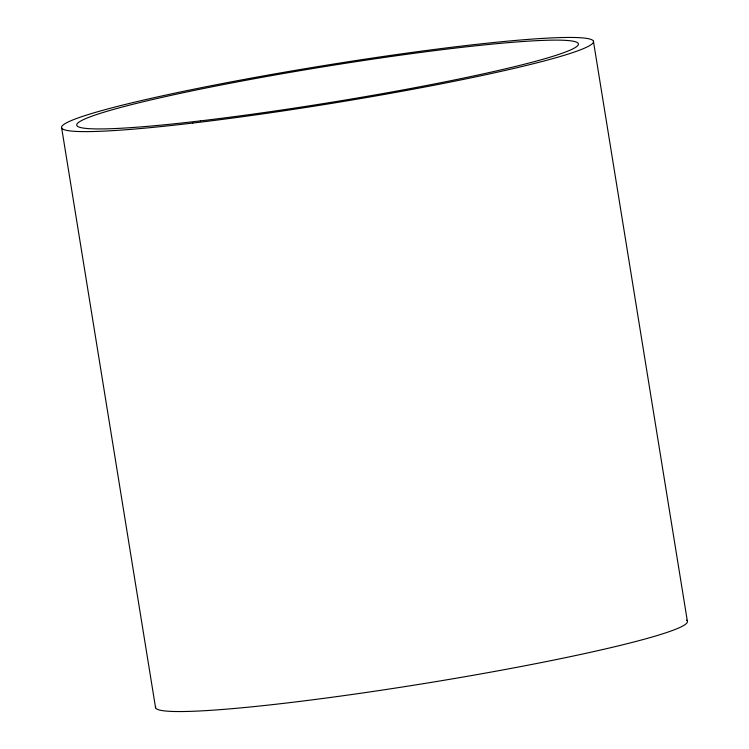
<?xml version="1.0" encoding="UTF-8"?>
<svg xmlns="http://www.w3.org/2000/svg" width="749" height="749" viewBox="0 0 749 749"><rect width="100%" height="100%" fill="white"/><g stroke="black" fill="none" stroke-linecap="round" stroke-linejoin="round"><path stroke-width="1.12" d="M593.423 41.232L687.357 621.164A269.415 19.259 -9.2 0 1 419.421 684.305A269.415 19.259 -9.2 0 1 155.708 706.522M61.643 127.836L155.577 707.768M686.43 620.088A269.415 19.259 -9.2 0 1 687.02 620.603M200.432 120.879A254.145 18.173 -9.2 0 0 578.415 44.257A254.145 18.173 -9.2 0 0 203.756 88.466A254.145 18.173 -9.2 0 0 200.432 120.879M192.793 123.061A269.415 19.259 -9.2 0 0 593.489 41.832A269.415 19.259 -9.2 0 0 196.322 88.7A269.415 19.259 -9.2 0 0 192.793 123.061"/></g></svg>
